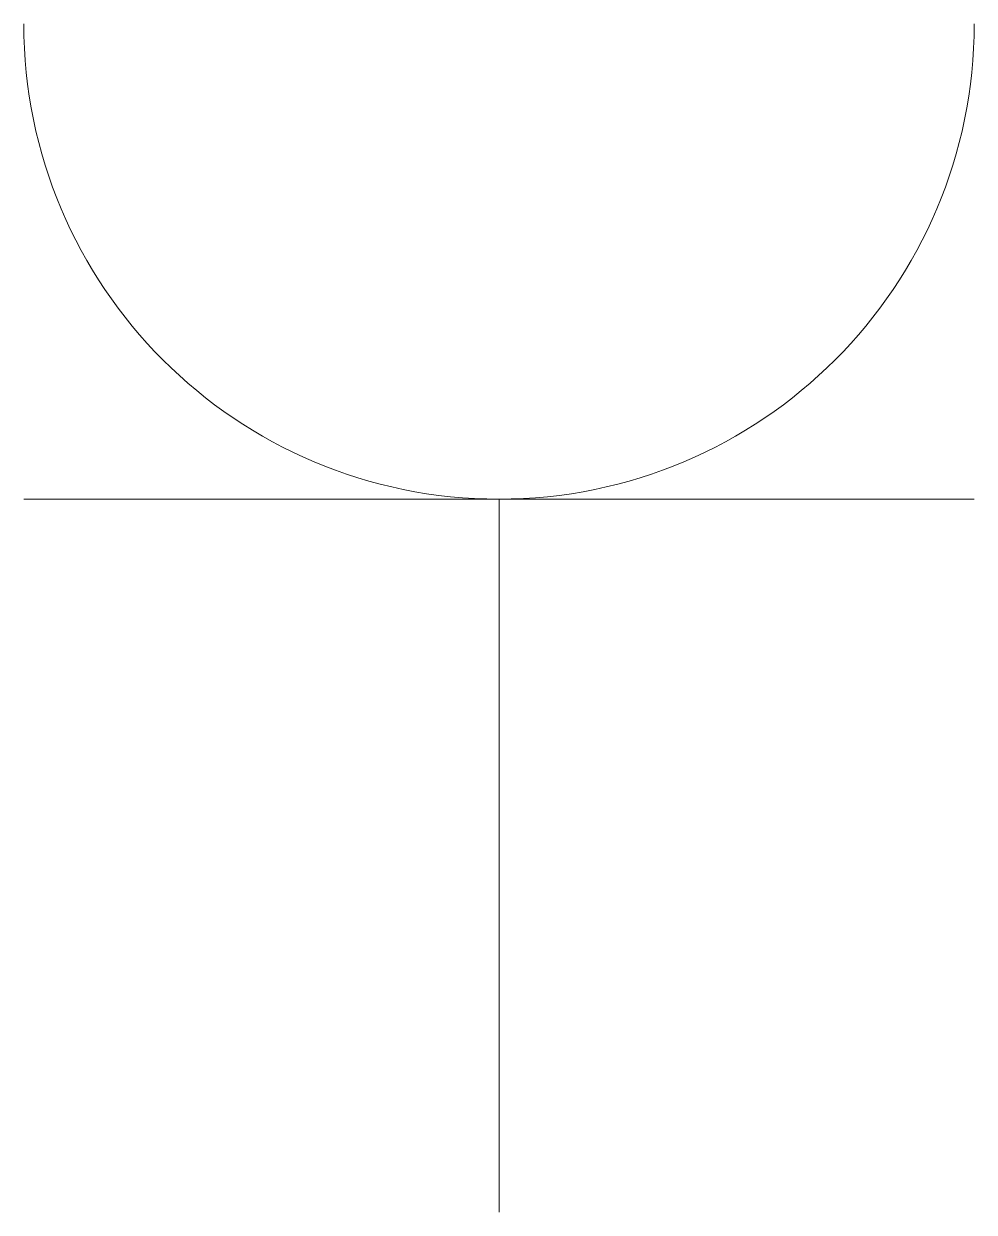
# Model space of a CAD drawing. Extents: x -2.4 to 2.4, y 0 to 6.
import ezdxf

# ---------------------------------------------------------------- set-up
doc = ezdxf.new("R2010")
doc.units = 0
doc.layers.get('0').update_dxf_attribs({"linetype": 'CONTINUOUS', "lineweight": 0})

msp = doc.modelspace()

# ---------------------------------------------------------------- linework, layer by layer
for p, q in [((-2.4, 3.6), (2.4, 3.6)), ((0, 0), (0, 3.6))]:
    msp.add_line(p, q)
msp.add_arc((0, 6), 2.4, 180, 360)

doc.saveas('drawing.dxf')
